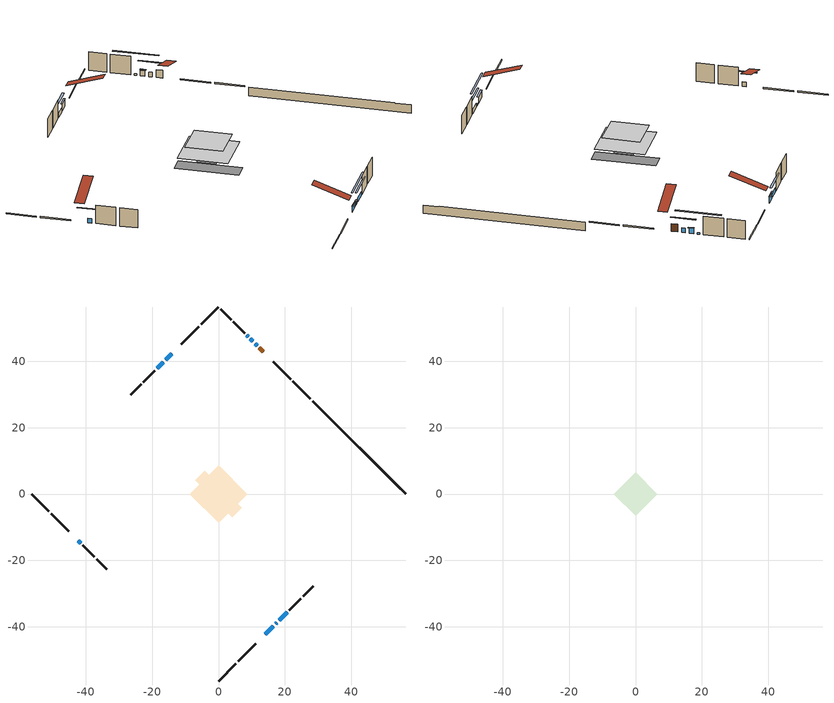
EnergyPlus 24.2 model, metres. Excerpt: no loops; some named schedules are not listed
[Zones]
conditioned space
 floor outside (Floor1 construction): -3.23,0 0,3.23 3.23,0 0,-3.23 z0.31
 floor adiabatic (AdiabaticFloorConstruction): -8.67,0 0,8.67 8.67,0 0,-8.67 z2.75
 floor foundation (Slab1 construction): -7,4.09 -4.09,7 7,-4.09 4.09,-7 z-1.98
 wall outside (RimJoist1 construction): 0,-56.34 5.25,-51.09 / -56.34,0 -51.09,-5.25 / 0,56.34 -5.25,51.09 / 27.66,28.67 22.41,33.93 z0.31:0.61
 wall outside (RimJoist2 construction): 5.91,-50.43 11.16,-45.18 / -50.43,-5.91 -45.18,-11.16 / -5.91,50.43 -11.16,45.18 / 21.75,34.58 16.5,39.84 z0.31:0.61
 wall outside (AdiabaticWallConstruction 1): 13.51,42.83 12.33,44.01 z0.31:2.34
 wall outside (AdiabaticWallConstruction): 11.68,44.66 11.03,45.31 / -42.18,-14.15 -41.53,-14.81 z0.31:1.51; 10.37,45.97 9.62,46.72 z0.31:1.69; -14.15,42.18 -15.93,40.41 z0.31:1.94; 14.16,-42.18 16.57,-39.77 z0.31:1.79; 8.97,47.37 8.57,47.77 / 17.22,-39.12 17.62,-38.72 z0.31:0.67; -16.59,39.75 -18.48,37.86 z0.31:1.47; 18.27,-38.07 20.69,-35.64 z0.31:1.43
 wall outside (Wall1 construction): 21.35,-34.99 24.83,-31.51 / -40.88,-15.46 -37.4,-18.94 / -19.13,37.2 -22.62,33.72 / 7.92,48.42 4.44,51.9 z0.31:5.19
 wall outside (Wall2 construction): 25.49,-30.85 28.61,-27.73 / -36.74,-19.6 -33.62,-22.72 / -23.27,33.07 -26.39,29.94 / 3.78,52.56 0.66,55.68 z0.31:5.19
 wall foundation (FoundationWall1 construction): 28.32,28.02,-1.98 28.32,28.02,0.31 53.54,2.8,0.31 53.54,2.8,0.21 56.34,0,0.21 56.34,0,-1.98
 window (WindowConstruction): 11.68,44.66 11.03,45.31 z0.31:1.51
 window (WindowConstruction 4): 10.37,45.97 9.62,46.72 z0.31:1.69
 window (WindowConstruction 5): -14.16,42.18 -15.93,40.41 z0.31:1.94
 window (WindowConstruction 6): 14.16,-42.18 16.57,-39.77 z0.31:1.79
 window (WindowConstruction 7): 8.97,47.37 8.57,47.76 z0.31:0.67
 window (WindowConstruction 8): 17.22,-39.11 17.62,-38.72 z0.31:0.67
 window (WindowConstruction 1): -16.59,39.75 -18.48,37.86 z0.31:1.47
 window (WindowConstruction 2): 18.27,-38.07 20.69,-35.64 z0.31:1.43
 window (WindowConstruction 3): -42.18,-14.16 -41.53,-14.8 z0.31:1.51
 door (Door): 13.51,42.83 12.33,44.01 z0.31:2.34
 ceiling adiabatic (AdiabaticFloorConstruction): 0,-8.67 8.67,0 0,8.67 -8.67,0 z2.75
attic - vented
 floor to conditioned space (Floor2 construction Reversed): -6.54,0 0,6.54 6.54,0 0,-6.54 z5.19
 roof outside (Roof1 construction): 13.5,-42.84,5.19 7.13,-36.47,8.19 5.45,-38.15,8.19 11.82,-44.52,5.19; -42.84,-13.5,5.19 -36.47,-7.13,8.19 -38.15,-5.45,8.19 -44.52,-11.82,5.19; -13.5,42.84,5.19 -7.13,36.47,8.19 -5.45,38.15,8.19 -11.82,44.52,5.19; 14.17,42.17,5.19 7.79,35.8,8.19 9.47,34.12,8.19 15.84,40.49,5.19
shading: 9.16,47.18 13.54,42.8 13.83,43.09 9.45,47.47 z4.15; 9.48,46.86 10.51,45.83 10.8,46.12 9.77,47.15 z1.89; -16.07,40.27 -14.01,42.33 -14.3,42.62 -16.36,40.56 z2.14; 16.71,-39.63 14.01,-42.33 14.3,-42.62 17,-39.92 z1.99; 4.77,51.57 12.77,43.57 13.06,43.86 5.06,51.86 z6.05; 21.42,-34.92 13.42,-42.92 13.71,-43.21 21.71,-35.21 z6.05; -20.34,36 -14.72,41.62 -15.01,41.91 -20.63,36.29 z4.11; 22.56,-33.78 16.41,-39.93 16.7,-40.22 22.85,-34.07 z4.07; -39.67,-16.67 -44.05,-12.29 -44.34,-12.58 -39.96,-16.96 z4.15
[Building]
Building 1: Terrain=Suburbs
[Site:Location]
Toronto City Centre_ON: Latitude {deg}=43.63; Longitude {deg}=-79.39; Time Zone {hr}=-5; Elevation {m}=77; Keep Site Location Information=Yes
[Site:GroundTemperature:Shallow]
5.01852, 3.26908, 3.12898, 3.95918, 7.29196, 10.6092, 13.4851, 15.3069, 15.4617, 13.9799, 11.1774, 7.9619
[Site:WaterMainsTemperature]
Calculation Method=Schedule; Temperature Schedule=mains temperature schedule
[Material] Roughness=Rough; Thermal Absorptance=0.9
Name | Thickness {m} | Conductivity {W/m-K} | Density {kg/m3} | Specific Heat {J/kg-K} | Solar Absorptance | Visible Absorptance
asphalt or fiberglass shingles | 0.00635 | 0.162714 | 1121.4 | 1465.45 | 0.4 | 0.4
ceiling loosefill ins | 0.0846667 | 0.0480833 | 16.02 | 1046.75 | 0.7 | 0.7
ceiling stud and cavity | 0.1397 | 0.0950146 | 65.682 | 1177.47 | 0.7 | 0.7
concrete 4.0 in. | 0.1016 | 1.803125 | 2242.8 | 837.4 | 0.7 | 0.7
concrete 8.0 in. | 0.2032 | 1.803125 | 2242.8 | 837.4 | 0.7 | 0.7
door material | 0.04445 | 0.053851 | 512.64 | 1214.23 | 0.7 | 0.7
exterior vertical ins | 0.0457286 | 0.029427 | 32.04 | 1214.23 | 0.7 | 0.7
floor covering | 0.0127 | 0.0433444 | 54.468 | 1339.84 | 0.6 | 0.6
floor rigid ins; rim joist rigid ins 1 | 0.103632 | 0.029427 | 32.04 | 1214.23 | 0.7 | 0.7
floor rigid ins 1; wall rigid ins 1 | 0.512978 | 0.029427 | 32.04 | 1214.23 | 0.7 | 0.7
floor stud and cavity | 0.1397 | 0.166607 | 92.3553 | 1139.71 | 0.7 | 0.7
floor stud and cavity 1 | 0.1397 | 1.75129 | 37.0049 | 1207.88 | 0.7 | 0.7
furniture material conditioned space 1 | 0.1524 | 0.115458 | 640.8 | 1214.23 | 0.6 | 0.6
gypsum board | 0.0127 | 0.160291 | 801 | 837.4 | 0.6 | 0.6
gypsum board 1 | 0.0127 | 0.160291 | 801 | 837.4 | 0.7 | 0.7
osb sheathing 0.5 in. | 0.0127 | 0.115458 | 512.64 | 1214.23 | 0.7 | 0.7
osb sheathing 0.75 in. | 0.01905 | 0.115458 | 512.64 | 1214.23 | 0.7 | 0.7
osb sheathing 2.0 in. | 0.0508 | 0.115458 | 512.64 | 1214.23 | 0.7 | 0.7
rim joist rigid ins; wall rigid ins | 0.051816 | 0.029427 | 32.04 | 1214.23 | 0.7 | 0.7
rim joist stud and cavity | 0.0508 | 0.0405436 | 125.044 | 1163.47 | 0.6 | 0.6
rim joist stud and cavity 1 | 0.0508 | 0.284013 | 125.044 | 1163.47 | 0.6 | 0.6
wall stud and cavity | 0.1397 | 0.10277 | 139.0536 | 1170.24 | 0.7 | 0.7
wall stud and cavity 1 | 0.1397 | 0.104807 | 139.0536 | 1170.24 | 0.7 | 0.7
wall stud and cavity 2 | 0.0889 | 0.380278 | 52.3479 | 1209.89 | 0.7 | 0.7
wall stud and cavity 3 | 0.0889 | 0.391764 | 83.0341 | 1211.67 | 0.7 | 0.7
wood siding | 0.0254 | 0.102417 | 544.68 | 1172.36 | 0.4 | 0.4
wood siding 1; wood siding 2; wood siding 3 | 0.0254 | 0.102417 | 544.68 | 1172.36 | 0.7 | 0.7
[WindowMaterial:SimpleGlazingSystem]
Name | U-Factor {W/m2-K} | Solar Heat Gain Coefficient
WindowMaterial | 2.93666 | 0.65
WindowMaterial 1 | 2.94007 | 0.65
WindowMaterial 2 | 2.94461 | 0.64
WindowMaterial 3 | 2.9219 | 0.66
WindowMaterial 4 | 2.907136 | 0.68
WindowMaterial 5 | 2.915653 | 0.67
WindowMaterial 6 | 3.07407 | 0.43
[Construction]
AdiabaticFloorConstruction: floor stud and cavity 1, floor rigid ins 1, osb sheathing 0.75 in., floor covering
AdiabaticWallConstruction: wood siding 2, wall rigid ins 1, wall stud and cavity 2, gypsum board
AdiabaticWallConstruction 1: wood siding 3, wall rigid ins 1, wall stud and cavity 2, gypsum board
Door: door material
Floor1 construction: floor stud and cavity, floor rigid ins, osb sheathing 0.75 in., floor covering
Floor2 construction Reversed: gypsum board, ceiling stud and cavity, ceiling loosefill ins
FoundationWall1 construction: concrete 8.0 in., gypsum board 1
furniture construction conditioned space 1: furniture material conditioned space 1
PartitionWallConstruction: gypsum board, wall stud and cavity 3, gypsum board
RimJoist1 construction: wood siding 1, rim joist rigid ins, osb sheathing 2.0 in., rim joist stud and cavity
RimJoist2 construction: wood siding 1, rim joist rigid ins 1, osb sheathing 2.0 in., rim joist stud and cavity 1
Roof1 construction: asphalt or fiberglass shingles
Slab1 construction: concrete 4.0 in.
Wall1 construction: wood siding, wall rigid ins, osb sheathing 0.5 in., wall stud and cavity, gypsum board
Wall2 construction: wood siding, wall rigid ins, osb sheathing 0.5 in., wall stud and cavity 1, gypsum board
WindowConstruction; WindowConstruction 3: WindowMaterial
WindowConstruction 1: WindowMaterial 1
WindowConstruction 2: WindowMaterial 2
WindowConstruction 4: WindowMaterial 3
WindowConstruction 5: WindowMaterial 4
WindowConstruction 6: WindowMaterial 5
WindowConstruction 7; WindowConstruction 8: WindowMaterial 6
[Zone] Multiplier=1; Part of Total Floor Area=Yes
Name | Volume {m3}
attic - vented | 41.7114
conditioned space | 579.6
[Space]
Name | Zone | Volume {m3}
attic - vented 1 | attic - vented | 41.7114
conditioned space 1 | conditioned space | 579.6
[ZoneInfiltration:EffectiveLeakageArea]
infil attic - vented 1: Zone or Space=attic - vented 1; Schedule=Always On Discrete; Effective Air Leakage Area {cm2}=3602.53; Stack Coefficient=0.000208833; Wind Coefficient=9.76381e-06
[ZoneMixing]
whole house fan mix: Zone or Space=attic - vented; Schedule=Always On Continuous; Design Flow Rate Calculation Method=Flow/Zone; Design Flow Rate {m3/s}=0; Source Zone or Space=conditioned space
[SurfaceProperty:ExposedFoundationPerimeter]
Slab1: Exposed Perimeter Calculation Method=TotalExposedPerimeter; Total Exposed Perimeter {m}=39.623
[InternalMass] Zone or ZoneList=conditioned space; Space or SpaceList=conditioned space 1
Name | Construction | Surface Area {m2}
furniture mass conditioned space 1 | furniture construction conditioned space 1 | 94.3042
partition wall mass | PartitionWallConstruction | 235.76
[Lights]
interior lighting: Zone or ZoneList or Space or SpaceList=conditioned space 1; Schedule=interior lighting schedule; Design Level Calculation Method=LightingLevel; Lighting Level {W}=343.2; Return Air Fraction=0; Fraction Radiant=0.6; Fraction Visible=0.2; Fraction Replaceable=1
[People]
occupants: Zone or ZoneList or Space or SpaceList=conditioned space 1; Number of People Schedule=occupants schedule; Number of People Calculation Method=People; Number of People=3; Fraction Radiant=0.314171; Sensible Heat Fraction=0.56303; Activity Level Schedule=occupants activity schedule; Carbon Dioxide Generation Rate {m3/s-W}=0; Enable ASHRAE 55 Comfort Warnings=No; Mean Radiant Temperature Calculation Type=EnclosureAveraged
[ElectricEquipment] Zone or ZoneList or Space or SpaceList=conditioned space 1; Design Level Calculation Method=EquipmentLevel
Name | Schedule | Design Level {W} | Fraction Latent | Fraction Radiant | Fraction Lost
clothes dryer | clothes dryer schedule | 140.772 | 0.015 | 0.081 | 0.85
clothes washer | clothes washer schedule | 32.1985 | 0.03 | 0.162 | 0.7
cooking range | cooking range schedule | 215.147 | 0.08 | 0.432 | 0.2
dishwasher | dishwasher schedule | 66.8632 | 0.3 | 0.18 | 0.4
fridge | fridge schedule | 72.9452 | 0 | 0.6 | 0
mech vent bath fan 0 | mech vent bath fan 0 schedule | 50.2 | 0 | 0 | 1
mech vent bath fan 1 | mech vent bath fan 1 schedule | 50.2 | 0 | 0 | 1
mech vent bath fan 2 | mech vent bath fan 2 schedule | 50.2 | 0 | 0 | 1
mech vent bath fan 3 | mech vent bath fan 3 schedule | 50.2 | 0 | 0 | 1
mech vent house fan | mech vent house fan schedule | 0 | 0 | 0 | 1
mech vent house fan cfis | mech vent house fan cfis schedule | 0 | 0 | 0 | 0
mech vent range fan 0 | mech vent range fan 0 schedule | 57 | 0 | 0 | 1
misc plug loads | misc plug loads schedule | 494.7 | 0.045 | 0.513 | 0.1
whole house fan | Always On Discrete | 0 | 0 | 0 | 1
[OtherEquipment] Zone or ZoneList or Space or SpaceList=conditioned space 1; Design Level Calculation Method=EquipmentLevel
Name | Fuel Type | Schedule | Design Level {W} | Fraction Latent | Fraction Radiant | Fraction Lost
clothes dryer 1 | Electricity | clothes dryer schedule | 0 | 0.015 | 0.081 | 0.85
cooking range 1 | Electricity | cooking range schedule | 0 | 0.08 | 0.432 | 0.2
general water use latent | None | general water use schedule | 62.594 | 1 | 0 | 0
general water use sensible | None | general water use schedule | -61.6891 | 0 | 0.6 | 0
mech vent house fan latent load | None | Always On Discrete | 0 | 1 | 0 | 0
mech vent house fan sensible load | None | Always On Discrete | 0 | 0 | 0 | 0
water heater energy adjustment1 | NaturalGas | Always On Discrete | 0.01 | 0 | 0 | 1
[ZoneInfiltration:DesignFlowRate] Zone or ZoneList or Space or SpaceList=conditioned space 1; Schedule=Always On Discrete; Design Flow Rate Calculation Method=Flow/Zone; Design Flow Rate {m3/s}=0
infil flow; natural vent flow; whole house fan flow
[AvailabilityManager:Scheduled]
central ac and furnace airloop Availability Manager: Schedule=Always On Discrete
[Foundation:Kiva]
Foundation Kiva 1: Initial Indoor Air Temperature {C}=18; Wall Height Above Grade {m}=0.309982; Wall Depth Below Slab {m}=0.2032; Custom Block Material Name 1=exterior vertical ins; Custom Block Depth 1 {m}=2.28999; Custom Block X Position 1 {m}=0.2159; Custom Block Z Position 1 {m}=0
[Foundation:Kiva:Settings]
Soil Conductivity {W/m-K}=0.849921; Soil Density {kg/m3}=1842.3; Soil Specific Heat {J/kg-K}=418.7; Ground Solar Absorptivity=0.9; Ground Thermal Absorptivity=0.9; Ground Surface Roughness {m}=0.03; Far-Field Width {m}=40; Deep-Ground Boundary Condition=ZeroFlux; Deep-Ground Depth {m}=40; Minimum Cell Dimension {m}=0.2; Maximum Cell Growth Coefficient=3; Simulation Timestep=Timestep
[Exterior:Lights]
exterior lighting: Schedule=exterior lighting schedule; Design Level {W}=75.6
[EnergyManagementSystem:GlobalVariable]
central_ac_and_furnace_airloop_Fan_RTF
infil_program_Qfan
infil_program_Qinf
natural_vent_program_Qnv
natural_vent_program_Qwhf
[EnergyManagementSystem:Sensor]
Name | Output:Variable or Output:Meter Index Key | Output:Variable or Output:Meter
airflow_gain | infil flow | Infiltration Sensible Heat Gain Energy
airflow_gain_1 | natural vent flow | Infiltration Sensible Heat Gain Energy
airflow_gain_2 | whole house fan flow | Infiltration Sensible Heat Gain Energy
airflow_loss | infil flow | Infiltration Sensible Heat Loss Energy
airflow_loss_1 | natural vent flow | Infiltration Sensible Heat Loss Energy
airflow_loss_2 | whole house fan flow | Infiltration Sensible Heat Loss Energy
clg_load_cond |  | Cooling:EnergyTransfer:Zone:CONDITIONED SPACE
clg_sp_s; clg_sp_s_1 | cooling setpoint | Schedule Value
clothes_dryer_exhaust_0_sch_s | clothes dryer exhaust 0 schedule | Schedule Value
cool_season | cooling season schedule | Schedule Value
htg_load_cond |  | Heating:EnergyTransfer:Zone:CONDITIONED SPACE
htg_sp_s; htg_sp_s_1 | heating setpoint | Schedule Value
ig_ee_conv | clothes dryer | Electric Equipment Convective Heating Energy
ig_ee_conv_2 | cooking range | Electric Equipment Convective Heating Energy
ig_ee_conv_4 | fridge | Electric Equipment Convective Heating Energy
ig_ee_conv_5 | misc plug loads | Electric Equipment Convective Heating Energy
ig_ee_conv_6 | whole house fan | Electric Equipment Convective Heating Energy
ig_ee_rad | clothes dryer | Electric Equipment Radiant Heating Energy
ig_ee_rad_2 | cooking range | Electric Equipment Radiant Heating Energy
ig_ee_rad_4 | fridge | Electric Equipment Radiant Heating Energy
ig_ee_rad_5 | misc plug loads | Electric Equipment Radiant Heating Energy
ig_ee_rad_6 | whole house fan | Electric Equipment Radiant Heating Energy
ig_lgt_conv | interior lighting | Lights Convective Heating Energy
ig_lgt_rad | interior lighting | Lights Radiant Heating Energy
ig_lgt_vis | interior lighting | Lights Visible Radiation Heating Energy
ig_oe_conv | clothes dryer 1 | Other Equipment Convective Heating Energy
ig_oe_conv_1 | cooking range 1 | Other Equipment Convective Heating Energy
ig_oe_conv_2 | general water use latent | Other Equipment Convective Heating Energy
ig_oe_conv_3 | general water use sensible | Other Equipment Convective Heating Energy
ig_oe_conv_4 | water heater energy adjustment1 | Other Equipment Convective Heating Energy
ig_oe_rad | clothes dryer 1 | Other Equipment Radiant Heating Energy
ig_oe_rad_1 | cooking range 1 | Other Equipment Radiant Heating Energy
ig_oe_rad_2 | general water use latent | Other Equipment Radiant Heating Energy
ig_oe_rad_3 | general water use sensible | Other Equipment Radiant Heating Energy
ig_oe_rad_4 | water heater energy adjustment1 | Other Equipment Radiant Heating Energy
ig_ppl_conv | occupants | People Convective Heating Energy
ig_ppl_rad | occupants | People Radiant Heating Energy
im_conv | furniture mass conditioned space 1 | Surface Inside Face Convection Heat Gain Energy
im_conv_1 | partition wall mass | Surface Inside Face Convection Heat Gain Energy
im_ig | furniture mass conditioned space 1 | Surface Inside Face Internal Gains Radiation Heat Gain Energy
im_ig_1 | partition wall mass | Surface Inside Face Internal Gains Radiation Heat Gain Energy
im_lgt | furniture mass conditioned space 1 | Surface Inside Face Lights Radiation Heat Gain Energy
im_lgt_1 | partition wall mass | Surface Inside Face Lights Radiation Heat Gain Energy
im_sol | furniture mass conditioned space 1 | Surface Inside Face Solar Radiation Heat Gain Energy
im_sol_1 | partition wall mass | Surface Inside Face Solar Radiation Heat Gain Energy
im_surf | furniture mass conditioned space 1 | Surface Inside Face Net Surface Thermal Radiation Heat Gain Energy
im_surf_1 | partition wall mass | Surface Inside Face Net Surface Thermal Radiation Heat Gain Energy
mech_vent_bath_fan_0_sch_s | mech vent bath fan 0 schedule | Schedule Value
mech_vent_bath_fan_1_sch_s | mech vent bath fan 1 schedule | Schedule Value
mech_vent_bath_fan_2_sch_s | mech vent bath fan 2 schedule | Schedule Value
mech_vent_bath_fan_3_sch_s | mech vent bath fan 3 schedule | Schedule Value
mech_vent_range_fan_0_sch_s | mech vent range fan 0 schedule | Schedule Value
mv_conv | mech vent bath fan 0 | Electric Equipment Convective Heating Energy
mv_conv_1 | mech vent bath fan 1 | Electric Equipment Convective Heating Energy
mv_conv_2 | mech vent bath fan 2 | Electric Equipment Convective Heating Energy
mv_conv_3 | mech vent bath fan 3 | Electric Equipment Convective Heating Energy
mv_conv_4 | mech vent house fan | Electric Equipment Convective Heating Energy
mv_conv_5 | mech vent house fan cfis | Electric Equipment Convective Heating Energy
mv_conv_6 | mech vent range fan 0 | Electric Equipment Convective Heating Energy
mv_conv_7 | mech vent house fan latent load | Other Equipment Convective Heating Energy
mv_conv_8 | mech vent house fan sensible load | Other Equipment Convective Heating Energy
mv_rad | mech vent bath fan 0 | Electric Equipment Radiant Heating Energy
mv_rad_1 | mech vent bath fan 1 | Electric Equipment Radiant Heating Energy
mv_rad_2 | mech vent bath fan 2 | Electric Equipment Radiant Heating Energy
mv_rad_3 | mech vent bath fan 3 | Electric Equipment Radiant Heating Energy
mv_rad_4 | mech vent house fan | Electric Equipment Radiant Heating Energy
mv_rad_5 | mech vent house fan cfis | Electric Equipment Radiant Heating Energy
mv_rad_6 | mech vent range fan 0 | Electric Equipment Radiant Heating Energy
mv_rad_7 | mech vent house fan latent load | Other Equipment Radiant Heating Energy
mv_rad_8 | mech vent house fan sensible load | Other Equipment Radiant Heating Energy
natural_vent_s | natural vent schedule | Schedule Value
out_pb_s |  | Site Outdoor Air Barometric Pressure
out_wt_s |  | Site Outdoor Air Humidity Ratio
site_vw_s |  | Site Wind Speed
ss_back_out | Window1 | Surface Window Shortwave from Zone Back Out Window Heat Transfer Rate
ss_back_out_1 | Window10 | Surface Window Shortwave from Zone Back Out Window Heat Transfer Rate
ss_back_out_2 | Window11 | Surface Window Shortwave from Zone Back Out Window Heat Transfer Rate
ss_back_out_3 | Window13 | Surface Window Shortwave from Zone Back Out Window Heat Transfer Rate
ss_back_out_4 | Window16 | Surface Window Shortwave from Zone Back Out Window Heat Transfer Rate
ss_back_out_5 | Window18 | Surface Window Shortwave from Zone Back Out Window Heat Transfer Rate
ss_back_out_6 | Window2 | Surface Window Shortwave from Zone Back Out Window Heat Transfer Rate
ss_back_out_7 | Window5 | Surface Window Shortwave from Zone Back Out Window Heat Transfer Rate
ss_back_out_8 | Window9 | Surface Window Shortwave from Zone Back Out Window Heat Transfer Rate
ss_conv | Door1 | Surface Inside Face Convection Heat Gain Energy
ss_conv_1 | Window1 | Surface Inside Face Convection Heat Gain Energy
ss_conv_2 | Window10 | Surface Inside Face Convection Heat Gain Energy
ss_conv_3 | Window11 | Surface Inside Face Convection Heat Gain Energy
ss_conv_4 | Window13 | Surface Inside Face Convection Heat Gain Energy
ss_conv_5 | Window16 | Surface Inside Face Convection Heat Gain Energy
ss_conv_6 | Window18 | Surface Inside Face Convection Heat Gain Energy
ss_conv_7 | Window2 | Surface Inside Face Convection Heat Gain Energy
ss_conv_8 | Window5 | Surface Inside Face Convection Heat Gain Energy
ss_conv_9 | Window9 | Surface Inside Face Convection Heat Gain Energy
ss_ig | Door1 | Surface Inside Face Internal Gains Radiation Heat Gain Energy
ss_ig_1 | Window1 | Surface Inside Face Internal Gains Radiation Heat Gain Energy
ss_ig_2 | Window10 | Surface Inside Face Internal Gains Radiation Heat Gain Energy
ss_ig_3 | Window11 | Surface Inside Face Internal Gains Radiation Heat Gain Energy
ss_ig_4 | Window13 | Surface Inside Face Internal Gains Radiation Heat Gain Energy
ss_ig_5 | Window16 | Surface Inside Face Internal Gains Radiation Heat Gain Energy
ss_ig_6 | Window18 | Surface Inside Face Internal Gains Radiation Heat Gain Energy
ss_ig_7 | Window2 | Surface Inside Face Internal Gains Radiation Heat Gain Energy
ss_ig_8 | Window5 | Surface Inside Face Internal Gains Radiation Heat Gain Energy
ss_ig_9 | Window9 | Surface Inside Face Internal Gains Radiation Heat Gain Energy
ss_lgt | Door1 | Surface Inside Face Lights Radiation Heat Gain Energy
ss_sol | Door1 | Surface Inside Face Solar Radiation Heat Gain Energy
ss_surf | Door1 | Surface Inside Face Net Surface Thermal Radiation Heat Gain Energy
ss_surf_1 | Window1 | Surface Inside Face Net Surface Thermal Radiation Heat Gain Energy
ss_surf_2 | Window10 | Surface Inside Face Net Surface Thermal Radiation Heat Gain Energy
ss_surf_3 | Window11 | Surface Inside Face Net Surface Thermal Radiation Heat Gain Energy
ss_surf_4 | Window13 | Surface Inside Face Net Surface Thermal Radiation Heat Gain Energy
ss_surf_5 | Window16 | Surface Inside Face Net Surface Thermal Radiation Heat Gain Energy
ss_surf_6 | Window18 | Surface Inside Face Net Surface Thermal Radiation Heat Gain Energy
ss_surf_7 | Window2 | Surface Inside Face Net Surface Thermal Radiation Heat Gain Energy
ss_surf_8 | Window5 | Surface Inside Face Net Surface Thermal Radiation Heat Gain Energy
ss_surf_9 | Window9 | Surface Inside Face Net Surface Thermal Radiation Heat Gain Energy
ss_trans_in | Window1 | Surface Window Transmitted Solar Radiation Rate
ss_trans_in_1 | Window10 | Surface Window Transmitted Solar Radiation Rate
ss_trans_in_2 | Window11 | Surface Window Transmitted Solar Radiation Rate
ss_trans_in_3 | Window13 | Surface Window Transmitted Solar Radiation Rate
ss_trans_in_4 | Window16 | Surface Window Transmitted Solar Radiation Rate
ss_trans_in_5 | Window18 | Surface Window Transmitted Solar Radiation Rate
ss_trans_in_6 | Window2 | Surface Window Transmitted Solar Radiation Rate
ss_trans_in_7 | Window5 | Surface Window Transmitted Solar Radiation Rate
ss_trans_in_8 | Window9 | Surface Window Transmitted Solar Radiation Rate
ss_trans_out | Window1 | Surface Inside Face Initial Transmitted Diffuse Transmitted Out Window Solar Radiation Rate
ss_trans_out_1 | Window10 | Surface Inside Face Initial Transmitted Diffuse Transmitted Out Window Solar Radiation Rate
ss_trans_out_2 | Window11 | Surface Inside Face Initial Transmitted Diffuse Transmitted Out Window Solar Radiation Rate
ss_trans_out_3 | Window13 | Surface Inside Face Initial Transmitted Diffuse Transmitted Out Window Solar Radiation Rate
ss_trans_out_4 | Window16 | Surface Inside Face Initial Transmitted Diffuse Transmitted Out Window Solar Radiation Rate
ss_trans_out_5 | Window18 | Surface Inside Face Initial Transmitted Diffuse Transmitted Out Window Solar Radiation Rate
ss_trans_out_6 | Window2 | Surface Inside Face Initial Transmitted Diffuse Transmitted Out Window Solar Radiation Rate
ss_trans_out_7 | Window5 | Surface Inside Face Initial Transmitted Diffuse Transmitted Out Window Solar Radiation Rate
ss_trans_out_8 | Window9 | Surface Inside Face Initial Transmitted Diffuse Transmitted Out Window Solar Radiation Rate
s_conv | Floor1 | Surface Inside Face Convection Heat Gain Energy
s_conv_1 | Floor2 | Surface Inside Face Convection Heat Gain Energy
s_conv_10 | RimJoist2:225 | Surface Inside Face Convection Heat Gain Energy
s_conv_11 | RimJoist2:315 | Surface Inside Face Convection Heat Gain Energy
s_conv_12 | RimJoist2:45 | Surface Inside Face Convection Heat Gain Energy
s_conv_13 | Slab1 | Surface Inside Face Convection Heat Gain Energy
s_conv_14 | Wall1:135 | Surface Inside Face Convection Heat Gain Energy
s_conv_15 | Wall1:225 | Surface Inside Face Convection Heat Gain Energy
s_conv_16 | Wall1:315 | Surface Inside Face Convection Heat Gain Energy
s_conv_17 | Wall1:45 | Surface Inside Face Convection Heat Gain Energy
s_conv_18 | Wall2:135 | Surface Inside Face Convection Heat Gain Energy
s_conv_19 | Wall2:225 | Surface Inside Face Convection Heat Gain Energy
s_conv_2 | FoundationWall1 | Surface Inside Face Convection Heat Gain Energy
s_conv_20 | Wall2:315 | Surface Inside Face Convection Heat Gain Energy
s_conv_21 | Wall2:45 | Surface Inside Face Convection Heat Gain Energy
s_conv_3 | inferred conditioned ceiling | Surface Inside Face Convection Heat Gain Energy
s_conv_4 | inferred conditioned floor | Surface Inside Face Convection Heat Gain Energy
s_conv_5 | RimJoist1:135 | Surface Inside Face Convection Heat Gain Energy
